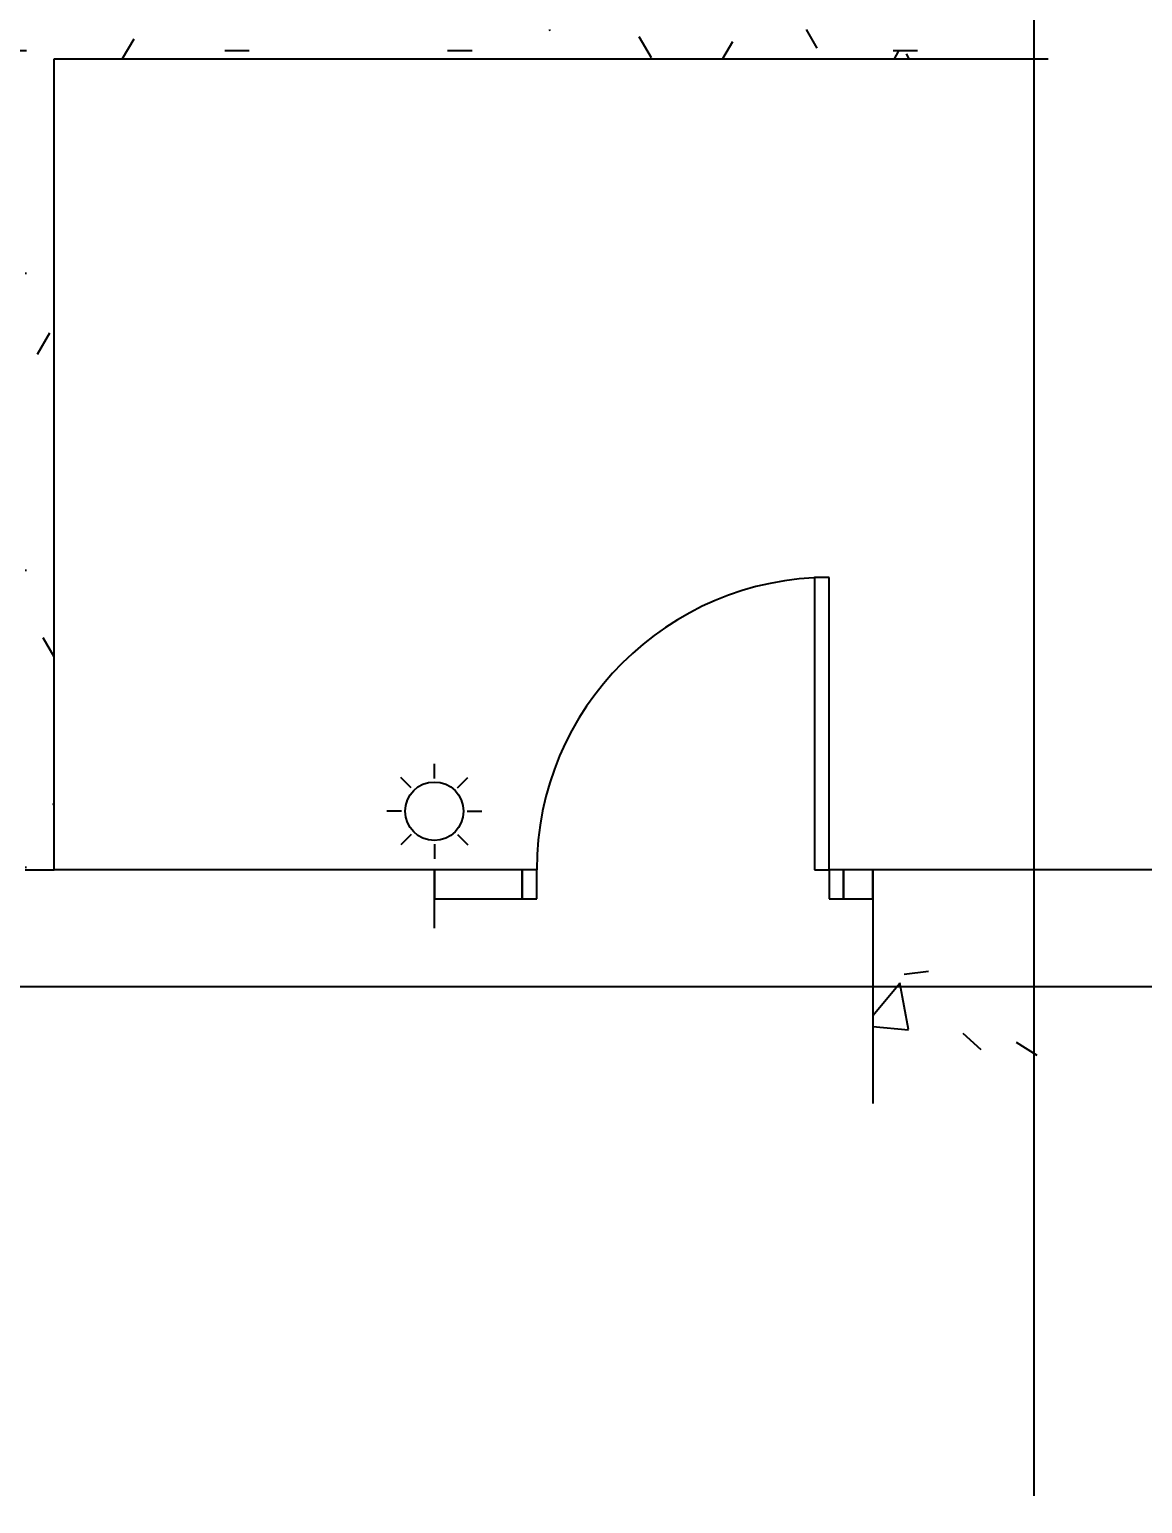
# Model space of a CAD drawing. Header units: millimetres. Extents: x -20146070 to 165023, y -3349561 to 35447.
# Drawn here: x -357906 to -354099, y -19394 to -14350 of the extents above; entities that cross this region are included whole.
import ezdxf
from ezdxf import colors
from ezdxf.entities.mleader import LeaderData, LeaderLine
from ezdxf.math import Vec2, Vec3

# ---------------------------------------------------------------- set-up
doc = ezdxf.new("R2010")
doc.units = ezdxf.units.MM
doc.header["$LTSCALE"] = 50
doc.linetypes.add('CONTINOUS', pattern=[0])
for name, color, linetype in [('BLK 2 - 1ST  2ND STOREY PLAN 031023$0$A-_DETA----_ED-2', 8, 'Continuous'), ('BLK 2 - 1ST  2ND STOREY PLAN 031023$0$A-_DOOR----_E', 8, 'Continuous'), ('BLK 2 - 1ST  2ND STOREY PLAN 031023$0$A-_DOOR----_E-1', 8, 'Continuous'), ('BLK 2 - 1ST  2ND STOREY PLAN 031023$0$A-_WALL----_E', 8, 'Continuous'), ('BLK 2 - 1ST  2ND STOREY PLAN 031023$0$A-_WALL----_H-1', 8, 'Continuous'), ('BLK 2 - 1ST  2ND STOREY PLAN 031023$0$A-_WALL----_H-2', 8, 'Continuous'), ('BLK 2 - 1ST  2ND STOREY PLAN 031023$0$A-_WALLPRTN_E-1', 8, 'Continuous'), ('BLK 2 - 1ST  2ND STOREY PLAN 031023$0$E-_FIREALAM_E-1', 8, 'Continuous'), ('BLK 2 - 1ST  2ND STOREY PLAN 031023$0$S-_COLN----_E-1', 8, 'Continuous'), ('BLK 2 - 1ST  2ND STOREY PLAN 031023$0$S-_COLN----_E-2', 8, 'Continuous'), ('BLK_2 - 1ST_2ND_STOREY_PLAN$0$A-_DOOR----_E', 8, 'Continuous'), ('BLK_2 - 1ST_2ND_STOREY_PLAN$0$A-_DOOR----_E-1', 8, 'Continuous'), ('BLK_2 - 1ST_2ND_STOREY_PLAN$0$A-_WALL----_E', 8, 'Continuous'), ('BLK_2 - 1ST_2ND_STOREY_PLAN$0$A-_WALL----_H-1', 8, 'Continuous'), ('BLK_2 - 1ST_2ND_STOREY_PLAN$0$A-_WALL----_H-2', 8, 'Continuous'), ('BLK_2 - 1ST_2ND_STOREY_PLAN$0$A-_WALLPRTN_E-1', 8, 'Continuous'), ('BLK_2 - 1ST_2ND_STOREY_PLAN$0$S-_COLN----_E-1', 8, 'Continuous'), ('M_FIREALAM-_E-', 10, 'Continuous'), ('NW_GRID LINE', 8, 'Continuous')]:
    doc.layers.add(name, color=color, linetype=linetype)
doc.styles.add('RomanS', font='romans__.ttf', dxfattribs={"width": 0.75, "height": 40})
pattern_1 = [(0, (-229985.17, 42727.71), (1016, 254), [83.82, -678.18, 83.82, -678.18, -4064]), (0, (-229985.17, 42727.71), (1016, 254), [-1524, 83.82, -1440.18, 83.82, -678.18, -1778]), (0, (-229985.17, 42727.71), (1016, 254), [-3810, 83.82, -424.18, 83.82, -1186.18]), (120, (-229604.17, 42854.71), (-727.97045, 752.8818), [83.82, -678.18, 83.82, -678.18, -4064]), (120, (-229604.17, 42854.71), (-727.97045, 752.8818), [-1524, 83.82, -1440.18, 83.82, -678.18, -1778]), (120, (-229604.17, 42854.71), (-727.97045, 752.8818), [-3810, 83.82, -424.18, 83.82, -1186.18]), (240, (-229477.17, 43362.71), (-288.02955, -1006.8818), [83.82, -678.18, 83.82, -678.18, -4064]), (240, (-229477.17, 43362.71), (-288.02955, -1006.8818), [-1524, 83.82, -1440.18, 83.82, -678.18, -1778]), (240, (-229477.17, 43362.71), (-288.02955, -1006.8818), [-3810, 83.82, -424.18, 83.82, -1186.18])]
pattern_2 = [(0, (-229985.17, 42727.71), (1016, 254), [83.82, -678.18, 83.82, -678.18, -4064]), (0, (-229985.17, 42727.71), (1016, 254), [-1524, 83.82, -1440.18, 83.82, -678.18, -1778]), (0, (-229985.17, 42727.71), (1016, 254), [-3810, 83.82, -424.18, 83.82, -1186.18]), (120, (-229604.17, 42854.71), (-727.97045, 752.8818), [83.82, -678.18, 83.82, -678.18, -4064]), (120, (-229604.17, 42854.71), (-727.97045, 752.8818), [-1524, 83.82, -1440.18, 83.82, -678.18, -1778]), (120, (-229604.17, 42854.71), (-727.97045, 752.8818), [-3810, 83.82, -424.18, 83.82, -1186.18]), (240, (-229477.17, 43362.71), (-288.02955, -1006.8818), [83.82, -678.18, 83.82, -678.18, -4064]), (240, (-229477.17, 43362.71), (-288.02955, -1006.8818), [-1524, 83.82, -1440.18, 83.82, -678.18, -1778]), (240, (-229477.17, 43362.71), (-288.02955, -1006.8818), [-3810, 83.82, -424.18, 83.82, -1186.18])]

# ---------------------------------------------------------------- blocks, each defined once
blk = doc.blocks.new('BLK 2 - 1ST  2ND STOREY PLAN 031023$0$IDA - Strobe Light - IDA - Strobe Light-3509615-BLK 2 1ST STOREY PLAN')
at = {"layer": 'BLK 2 - 1ST  2ND STOREY PLAN 031023$0$A-_DETA----_ED-2'}
for p, q in [((0, 312.5), (0, 362.5)), ((-79.5, 279.5), (-114.9, 314.9)), ((79.5, 279.5), (114.9, 314.9)), ((-112.5, 200), (-162.5, 200)), ((112.5, 200), (162.5, 200)), ((-79.5, 120.5), (-114.9, 85.1)), ((79.5, 120.5), (114.9, 85.1)), ((0, 87.5), (0, 37.5))]:
    blk.add_line(p, q, dxfattribs=at)
blk.add_circle((0, 200), 100, dxfattribs=at)
blk = doc.blocks.new('BLK 2 - 1ST  2ND STOREY PLAN 031023$0$IDA - F - Single - Swing - 1100L X 2200H - B2-TD01-3240950-BLK 2 1ST STOREY PLAN')
at = {"layer": 'BLK 2 - 1ST  2ND STOREY PLAN 031023$0$A-_DOOR----_E'}
for p, q in [((500, 1050), (450, 1050)), ((450, 1050), (450, 50)), ((500, 50), (500, 1050)), ((-500, 50), (-550, 50)), ((-550, 50), (-550, -50)), ((-500, -50), (-500, 50)), ((450, 50), (500, 50)), ((550, 50), (500, 50)), ((500, 50), (500, -50)), ((550, -50), (550, 50)), ((-550, -50), (-500, -50)), ((500, -50), (550, -50))]:
    blk.add_line(p, q, dxfattribs=at)
blk.add_arc((500, 50), 1000, 90, 180, dxfattribs=at)
blk = doc.blocks.new('BLK_2 - 1ST_2ND_STOREY_PLAN$0$IDA - F - Single - Swing - 1100L X 2200H - B2-TD01-3240950-BLK 2 1ST STOREY PLAN')
at = {"layer": 'BLK_2 - 1ST_2ND_STOREY_PLAN$0$A-_DOOR----_E'}
for p, q in [((500, 1050), (450, 1050)), ((450, 1050), (450, 50)), ((500, 50), (500, 1050)), ((-500, 50), (-550, 50)), ((-550, 50), (-550, -50)), ((-500, -50), (-500, 50)), ((450, 50), (500, 50)), ((550, 50), (500, 50)), ((500, 50), (500, -50)), ((550, -50), (550, 50)), ((-550, -50), (-500, -50)), ((500, -50), (550, -50))]:
    blk.add_line(p, q, dxfattribs=at)
blk.add_arc((500, 50), 1000, 90, 180, dxfattribs=at)
blk = doc.blocks.new('SMOKE')
at = {"color": 7, "linetype": 'CONTINOUS'}
ml = blk.add_multileader_mtext('Standard', dxfattribs=at)
ml.set_content('{\\fArial|b0|i0|c0|p34;S}', color=7, style='RomanS')
ml.set_leader_properties(color=10)
ml.build(insert=Vec2(0, 0))
ml.multileader.update_dxf_attribs({"dogleg_length": 3.34, "arrow_head_size": 171.1, "scale": 50})
ctx = ml.context
ctx.base_point, ctx.scale, ctx.char_height, ctx.arrow_head_size, ctx.landing_gap_size, ctx.plane_origin = Vec3(10040458.9, 1663039.1), 50, 256.669, 171.1, 171.1, Vec3(10036247.2, 1658323.4)
notes = []
notes.append((ctx, [(0, (0, 0, 0), (0, 0), (1, 0), 1, [])]))
ctx.mtext.insert, ctx.mtext.flow_direction = Vec3(10040630, 1663169.6), 5
for ctx, leaders in notes:
    for number, flags, end, landing, length, lines in leaders:
        leader = LeaderData()
        leader.index, (leader.has_last_leader_line, leader.has_dogleg_vector, leader.attachment_direction) = number, flags
        leader.last_leader_point, leader.dogleg_vector, leader.dogleg_length = Vec3(end), Vec3(landing), length
        for number, points, colour, breaks in lines:
            line = LeaderLine()
            line.index, line.vertices, line.color, line.breaks = number, Vec3.list(points), colors.encode_raw_color(colour), breaks
            leader.lines.append(line)
        ctx.leaders.append(leader)

msp = doc.modelspace()

# ---------------------------------------------------------------- hatches: boundary and pattern name
at = {"layer": 'BLK 2 - 1ST  2ND STOREY PLAN 031023$0$A-_WALL----_H-1'}
h = msp.add_hatch(dxfattribs=at)
h.set_pattern_fill('FP_3', color=256, style=0, pattern_type=2)
h.set_pattern_definition(pattern_1)
h.paths.add_polyline_path([(-354364.5, -14449.7), (-354346.5, -14449.7), (-354346.5, -14349.7), (-360471.5, -14349.7), (-360471.5, -14449.7), (-355437.8, -14449.7)])
h = msp.add_hatch(dxfattribs=at)
h.set_pattern_fill('FP_3', color=256, style=0, pattern_type=2)
h.set_pattern_definition(pattern_1)
h.paths.add_polyline_path([(-357821.5, -17224.7), (-357821.5, -14449.7), (-357921.5, -14449.7), (-357921.5, -17224.7)])
at = {"layer": 'BLK 2 - 1ST  2ND STOREY PLAN 031023$0$A-_WALL----_H-2'}
h = msp.add_hatch(dxfattribs=at)
h.set_pattern_fill('FP_3', color=256, style=0, pattern_type=2)
h.set_pattern_definition(pattern_1)
h.paths.add_polyline_path([(-354346.5, -14449.7), (-354221.5, -14449.7), (-354221.5, -10824.7), (-354346.5, -10824.7), (-354346.5, -14364.7)])
h.paths.add_polyline_path([(-354221.5, -10024.7), (-354221.5, -6424.7), (-354346.5, -6424.7), (-354346.5, -10024.7)])
at = {"layer": 'BLK 2 - 1ST  2ND STOREY PLAN 031023$0$S-_COLN----_E-2'}
h = msp.add_hatch(dxfattribs=at)
h.set_pattern_fill('FP_2', color=256, style=0, pattern_type=2)
h.set_pattern_definition([(50, (-229985.2, 42727.7), (1821.84, -159.39), [190.5, -2095.5]), (355, (-229985.2, 42727.7), (-352.428, 1910.567), [152.4, -1676.4]), (100.451, (-229833.3, 42714.4), (1469.426, 1751.166), [161.9, -1780.9]), (46.184, (-229985.2, 43235.7), (2710.79, -420.428), [285.75, -3143.25]), (96.636, (-229759.3, 43200.7), (2374.026, 2474.276), [242.85, -2671.35]), (351.184, (-229985.2, 43235.7), (2374.05, 2474.25), [228.6, -2514.6]), (21, (-229731.2, 43108.7), (1516.144, -1022.652), [190.5, -2095.5]), (326, (-229731.2, 43108.7), (618.02, 1841.88), [152.4, -1676.4]), (71.451, (-229604.8, 43023.5), (2134.171, 819.212), [161.9, -1780.9]), (37.5, (-229985.2, 42727.7), (30.886, 845.5504), [83.82, -1572.26, 83.82, -1617.98, -1682.75]), (37.5, (-229985.2, 42727.7), (30.886, 845.5504), [-3357.88, 83.82, -1598.93]), (7.5, (-229985.2, 42727.7), (668.1966, 1001.806), [83.82, -886.46, 83.82, -1534.16, -641.35]), (7.5, (-229985.2, 42727.7), (668.1966, 1001.806), [-2588.26, 83.82, -557.53]), (327.5, (-230551.6, 42727.7), (1355.9093, -57.2896), [83.82, -551.18, 83.82, -1897.38, -2628.9]), (327.5, (-230551.6, 42727.7), (1355.9093, -57.2896), [-2616.2, 83.82, -2545.08]), (317.5, (-230805.6, 42727.7), (1481.293, 254.266), [83.82, -741.68, 83.82, -1231.9, -1866.9]), (317.5, (-230805.6, 42727.7), (1481.293, 254.266), [-2141.22, 83.82, -1783.08])])
h.paths.add_polyline_path([(-354221.5, -18024.7), (-354221.5, -17224.7), (-355021.5, -17224.7), (-355021.5, -18024.7), (-354302.7, -18024.7)])
at = {"layer": 'BLK_2 - 1ST_2ND_STOREY_PLAN$0$A-_WALL----_H-1'}
h = msp.add_hatch(dxfattribs=at)
h.set_pattern_fill('FP_3', color=256, style=0, pattern_type=2)
h.set_pattern_definition(pattern_2)
h.paths.add_polyline_path([(-354364.5, -14449.7), (-354346.5, -14449.7), (-354346.5, -14349.7), (-360471.5, -14349.7), (-360471.5, -14449.7), (-355437.8, -14449.7)])
h = msp.add_hatch(dxfattribs=at)
h.set_pattern_fill('FP_3', color=256, style=0, pattern_type=2)
h.set_pattern_definition(pattern_2)
h.paths.add_polyline_path([(-357821.5, -17224.7), (-357821.5, -14449.7), (-357921.5, -14449.7), (-357921.5, -17224.7)])
at = {"layer": 'BLK_2 - 1ST_2ND_STOREY_PLAN$0$A-_WALL----_H-2'}
h = msp.add_hatch(dxfattribs=at)
h.set_pattern_fill('FP_3', color=256, style=0, pattern_type=2)
h.set_pattern_definition(pattern_2)
h.paths.add_polyline_path([(-354346.5, -14449.7), (-354221.5, -14449.7), (-354221.5, -10824.7), (-354346.5, -10824.7), (-354346.5, -14364.7)])
h.paths.add_polyline_path([(-354221.5, -10024.7), (-354221.5, -6424.7), (-354346.5, -6424.7), (-354346.5, -10024.7)])

# ---------------------------------------------------------------- linework, layer by layer
at = {"layer": 'BLK 2 - 1ST  2ND STOREY PLAN 031023$0$A-_WALL----_E'}
for p, q in [((-357921.5, -17224.7), (-357821.5, -17224.7)), ((-356521.5, -17224.7), (-356521.5, -17274.7)), ((-356521.5, -17274.7), (-356521.5, -17224.7)), ((-356521.5, -17274.7), (-356521.5, -17324.7)), ((-356521.5, -17324.7), (-356521.5, -17274.7))]:
    msp.add_line(p, q, dxfattribs=at)
at = {"layer": 'BLK 2 - 1ST  2ND STOREY PLAN 031023$0$A-_WALLPRTN_E-1'}
for p, q in [((-357821.5, -17224.7), (-357821.5, -14449.7)), ((-357821.5, -14449.7), (-354421.5, -14449.7)), ((-356521.5, -17224.7), (-357821.5, -17224.7)), ((-356221.5, -17224.7), (-356521.5, -17224.7)), ((-356221.5, -17324.7), (-356221.5, -17224.7)), ((-355021.5, -17224.7), (-355121.5, -17224.7)), ((-355121.5, -17224.7), (-355121.5, -17324.7)), ((-355021.5, -17324.7), (-355021.5, -17224.7)), ((-356521.5, -17324.7), (-356221.5, -17324.7)), ((-356521.5, -17424.7), (-356521.5, -17324.7)), ((-355121.5, -17324.7), (-355021.5, -17324.7))]:
    msp.add_line(p, q, dxfattribs=at)
at = {"layer": 'BLK 2 - 1ST  2ND STOREY PLAN 031023$0$S-_COLN----_E-1'}
for p, q in [((-354321.5, -17224.7), (-355021.5, -17224.7)), ((-355021.5, -17224.7), (-355021.5, -18024.7))]:
    msp.add_line(p, q, dxfattribs=at)
at = {"layer": 'BLK_2 - 1ST_2ND_STOREY_PLAN$0$A-_WALL----_E'}
for p, q in [((-357921.5, -17224.7), (-357821.5, -17224.7)), ((-356521.5, -17224.7), (-356521.5, -17274.7)), ((-356521.5, -17274.7), (-356521.5, -17224.7)), ((-356521.5, -17274.7), (-356521.5, -17324.7)), ((-356521.5, -17324.7), (-356521.5, -17274.7))]:
    msp.add_line(p, q, dxfattribs=at)
at = {"layer": 'BLK_2 - 1ST_2ND_STOREY_PLAN$0$A-_WALLPRTN_E-1'}
for p, q in [((-357821.5, -17224.7), (-357821.5, -14449.7)), ((-357821.5, -14449.7), (-354421.5, -14449.7)), ((-356521.5, -17224.7), (-357821.5, -17224.7)), ((-356221.5, -17224.7), (-356521.5, -17224.7)), ((-356221.5, -17324.7), (-356221.5, -17224.7)), ((-355021.5, -17224.7), (-355121.5, -17224.7)), ((-355121.5, -17224.7), (-355121.5, -17324.7)), ((-355021.5, -17324.7), (-355021.5, -17224.7)), ((-356521.5, -17324.7), (-356221.5, -17324.7)), ((-356521.5, -17424.7), (-356521.5, -17324.7)), ((-355121.5, -17324.7), (-355021.5, -17324.7))]:
    msp.add_line(p, q, dxfattribs=at)
at = {"layer": 'BLK_2 - 1ST_2ND_STOREY_PLAN$0$S-_COLN----_E-1'}
msp.add_line((-352921.5, -17224.7), (-355021.5, -17224.7), dxfattribs=at)
at = {"layer": 'NW_GRID LINE'}
for p, q in [((-354471.5, -1226.2), (-354471.5, -19366.9)), ((-370177.9, -17624.7), (-351318, -17624.7))]:
    msp.add_line(p, q, dxfattribs=at)

# ---------------------------------------------------------------- block references
at = {"layer": 'BLK 2 - 1ST  2ND STOREY PLAN 031023$0$A-_DOOR----_E-1'}
msp.add_blockref('BLK 2 - 1ST  2ND STOREY PLAN 031023$0$IDA - F - Single - Swing - 1100L X 2200H - B2-TD01-3240950-BLK 2 1ST STOREY PLAN', (-355671.5, -17274.7), dxfattribs=at)
at = {"layer": 'BLK 2 - 1ST  2ND STOREY PLAN 031023$0$E-_FIREALAM_E-1'}
msp.add_blockref('BLK 2 - 1ST  2ND STOREY PLAN 031023$0$IDA - Strobe Light - IDA - Strobe Light-3509615-BLK 2 1ST STOREY PLAN', (-356521.5, -17224.7), dxfattribs=at)
at = {"layer": 'BLK_2 - 1ST_2ND_STOREY_PLAN$0$A-_DOOR----_E-1'}
msp.add_blockref('BLK_2 - 1ST_2ND_STOREY_PLAN$0$IDA - F - Single - Swing - 1100L X 2200H - B2-TD01-3240950-BLK 2 1ST STOREY PLAN', (-355671.5, -17274.7), dxfattribs=at)
at = {"layer": 'M_FIREALAM-_E-'}
for p, xscale, yscale, zscale in [((-12842896.3, -2136319.2), 1.28, 1.28, 1.28), ((-13209527.3, -2137019.4), 1.28, 1.28, 1.28), ((-12837356.5, -2137100.4), 1.28, 1.28, 1.28), ((-12842882.2, -2139119.2), 1.28, 1.28, 1.28), ((-12837356.5, -2141062.9), 1.28, 1.28, 1.28), ((-13209538.6, -2141143.9), 1.28, 1.28, 1.28), ((-12844197.6, -2141531.7), 1.28, 1.28, 1.28), ((-12841946.4, -2141531.7), 1.28, 1.28, 1.28), ((-10273997.7, -1718610.1), 1.024, 1.024, 1.024), ((-10272498.3, -1718640.4), 1.024, 1.024, 1.024), ((-13016264.7, -2148128.1), 1.28, 1.28, 1.28)]:
    msp.add_blockref('SMOKE', p, dxfattribs=dict(at, xscale=xscale, yscale=yscale, zscale=zscale))

doc.saveas('drawing.dxf')
